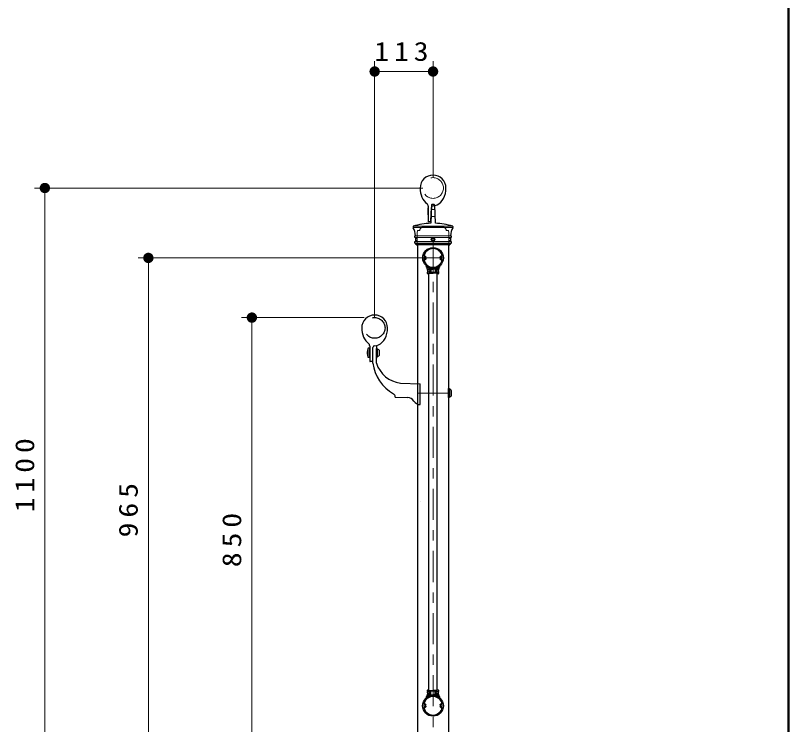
# Model space of a CAD drawing. Units: millimetres on the paper, scale 1:20. Extents: x -365 to 0, y 0 to 257.
# Drawn here: x -74.7 to 0, y 93.3 to 161.7 of the extents above; entities that cross this region are included whole.
import ezdxf

# ---------------------------------------------------------------- set-up
doc = ezdxf.new("R2010")
doc.units = ezdxf.units.MM
doc.linetypes.add('USER1', pattern=[4.5, 2.5, -2])
doc.linetypes.add('USER2', pattern=[6, 3, -1, 1, -1])
doc.layers.add('LY_1', color=7, linetype='Continuous', lineweight=25)
doc.layers.add('LY_3', color=7, linetype='Continuous', lineweight=13)
doc.styles.add('ＭＳ ゴシック', font='')
doc.styles.get('ＭＳ ゴシック').set_extended_font_data('MS Gothic')

# ---------------------------------------------------------------- blocks, each defined once
blk = doc.blocks.new('filled_dot')
at = {"color": 0, "linetype": 'Continuous', "lineweight": -2, "const_width": 1.25}
blk.add_lwpolyline([(-0.625, 0, 1), (0.625, 0, 1)], format="xyb", close=True, dxfattribs=at)

msp = doc.modelspace()

# ---------------------------------------------------------------- linework, layer by layer
at = {"layer": 'LY_1', "lineweight": 13}
for p, q in [((-39.986, 132.571), (-39.986, 157.334)), ((-34.344, 146.084), (-34.344, 157.334)), ((-39.986, 156.334), (-34.344, 156.334)), ((-35.344, 145.084), (-72.848, 145.084)), ((-71.848, 90.084), (-71.848, 145.084)), ((-35.348, 138.334), (-62.848, 138.334)), ((-61.848, 90.084), (-61.848, 138.334)), ((-40.986, 132.571), (-52.848, 132.571)), ((-51.848, 90.084), (-51.848, 132.571)), ((-40.702, 129.046), (-40.702, 129.296)), ((-40.611, 128.725), (-40.611, 129.618)), ((-40.711, 129.171), (-40.702, 129.171))]:
    msp.add_line(p, q, dxfattribs=at)
at = {"layer": 'LY_1', "color": 4}
for p, q in [((-34.504, 143.435), (-34.549, 141.704)), ((-34.243, 143.484), (-34.454, 143.484)), ((-34.193, 143.435), (-34.148, 141.704)), ((-36.273, 141.366), (-36.273, 141.266)), ((-32.423, 141.366), (-32.423, 141.266)), ((-36.073, 140.459), (-36.048, 140.473)), ((-32.623, 140.459), (-32.648, 140.473)), ((-36.073, 140.309), (-36.048, 140.295)), ((-36.073, 139.909), (-36.048, 139.923)), ((-36.073, 139.759), (-36.073, 139.706)), ((-36.048, 140.295), (-36.048, 139.923)), ((-32.623, 140.309), (-32.648, 140.295)), ((-32.648, 140.295), (-32.648, 139.923)), ((-32.623, 139.909), (-32.648, 139.923)), ((-32.623, 139.759), (-32.623, 139.706)), ((-35.861, 139.584), (-35.861, 67.584)), ((-32.836, 139.584), (-32.836, 67.584)), ((-35.07, 138.38), (-35.005, 138.418)), ((-35.07, 138.29), (-35.005, 138.253)), ((-33.626, 138.38), (-33.691, 138.418)), ((-33.626, 138.29), (-33.691, 138.253)), ((-35.072, 95.13), (-35.007, 95.168)), ((-35.072, 95.04), (-35.007, 95.003)), ((-33.628, 95.13), (-33.693, 95.168)), ((-33.628, 95.04), (-33.693, 95.003))]:
    msp.add_line(p, q, dxfattribs=at)
at = {"layer": 'LY_1'}
for p, q in [((-34.819, 143.338), (-34.819, 141.884)), ((-34.819, 142.484), (-34.819, 143.184)), ((-34.544, 141.883), (-34.51, 143.201)), ((-34.353, 143.371), (-34.344, 143.371)), ((-34.594, 141.834), (-34.769, 141.834)), ((-40.461, 129.621), (-40.611, 129.618)), ((-40.461, 129.825), (-40.461, 128.371)), ((-40.461, 128.721), (-40.461, 129.621)), ((-40.161, 128.171), (-40.161, 129.684)), ((-39.811, 129.876), (-39.811, 128.643)), ((-39.811, 128.171), (-39.811, 129.596)), ((-39.811, 129.596), (-39.731, 129.596)), ((-39.731, 129.596), (-39.731, 128.746)), ((-39.731, 128.821), (-39.731, 129.521)), ((-39.711, 129.521), (-39.731, 129.521)), ((-39.511, 129.021), (-39.511, 129.321)), ((-40.461, 128.721), (-40.611, 128.725)), ((-39.731, 128.746), (-39.811, 128.746)), ((-39.711, 128.821), (-39.731, 128.821)), ((-40.211, 128.321), (-40.411, 128.321)), ((-37.502, 126.245), (-35.575, 126.171)), ((-35.575, 124.171), (-35.575, 126.171)), ((-32.848, 124.859), (-32.848, 125.709)), ((-32.848, 125.709), (-32.768, 125.709)), ((-32.768, 125.709), (-32.768, 124.859)), ((-32.768, 125.669), (-32.768, 124.899)), ((-32.768, 124.934), (-32.768, 125.634)), ((-32.748, 125.634), (-32.768, 125.634)), ((-38.004, 124.901), (-38.004, 124.944)), ((-38.004, 124.901), (-36.808, 124.855)), ((-32.768, 124.859), (-32.848, 124.859)), ((-32.748, 124.934), (-32.768, 124.934)), ((-32.548, 125.134), (-32.548, 125.434)), ((-35.578, 124.171), (-35.575, 124.171)), ((-35.578, 114.821), (-35.575, 114.821))]:
    msp.add_line(p, q, dxfattribs=at)
at = {"layer": 'LY_1', "color": 4, "linetype": 'USER1', "lineweight": 13}
for p, q in [((-34.514, 143.021), (-34.182, 143.021)), ((-34.532, 142.346), (-34.164, 142.346)), ((-35.273, 141.317), (-34.348, 141.317)), ((-33.423, 141.317), (-34.348, 141.317)), ((-35.836, 140.967), (-35.873, 140.767)), ((-35.873, 140.767), (-35.873, 139.599)), ((-35.836, 140.967), (-35.67, 140.967)), ((-33.026, 140.967), (-32.861, 140.967)), ((-32.861, 140.967), (-32.823, 140.767)), ((-32.823, 140.767), (-32.823, 139.599)), ((-36.048, 140.271), (-35.948, 140.209)), ((-36.048, 139.946), (-35.948, 140.009)), ((-35.948, 140.209), (-35.873, 140.209)), ((-35.948, 140.009), (-35.873, 140.009)), ((-32.748, 140.209), (-32.823, 140.209)), ((-32.748, 140.009), (-32.823, 140.009)), ((-32.648, 140.271), (-32.748, 140.209)), ((-32.648, 139.946), (-32.748, 140.009)), ((-35.873, 139.599), (-35.888, 139.584)), ((-32.823, 139.599), (-32.808, 139.584))]:
    msp.add_line(p, q, dxfattribs=at)
at = {"layer": 'LY_1', "color": 120, "lineweight": 13}
for p, q in [((-36.206, 141.384), (-34.348, 141.384)), ((-36.206, 141.259), (-34.348, 141.259)), ((-32.491, 141.384), (-34.348, 141.384)), ((-32.491, 141.259), (-34.348, 141.259)), ((-32.648, 140.473), (-36.048, 140.473)), ((-32.648, 140.295), (-36.048, 140.295)), ((-32.648, 139.923), (-36.048, 139.923)), ((-34.348, 139.684), (-36.025, 139.684)), ((-34.348, 139.684), (-32.672, 139.684))]:
    msp.add_line(p, q, dxfattribs=at)
at = {"layer": 'LY_1', "color": 4, "lineweight": 13}
for p, q in [((-32.623, 140.459), (-36.073, 140.459)), ((-36.073, 140.459), (-32.623, 140.459)), ((-32.623, 140.309), (-36.073, 140.309)), ((-32.623, 139.909), (-36.073, 139.909)), ((-32.623, 139.759), (-36.073, 139.759)), ((-36.073, 139.759), (-32.623, 139.759)), ((-32.746, 139.584), (-35.951, 139.584))]:
    msp.add_line(p, q, dxfattribs=at)
at = {"layer": 'LY_1', "linetype": 'USER2', "lineweight": 13}
for p, q in [((-34.348, 140.034), (-34.348, 59.448)), ((-35.348, 138.334), (-33.348, 138.334)), ((-35.848, 125.284), (-32.548, 125.284))]:
    msp.add_line(p, q, dxfattribs=at)
at = {"layer": 'LY_1', "color": 190}
for p, q in [((-34.987, 137.54), (-34.997, 137.514)), ((-33.71, 137.54), (-33.699, 137.514)), ((-34.631, 136.959), (-34.848, 136.959)), ((-34.848, 136.809), (-34.786, 136.809)), ((-34.822, 136.959), (-34.846, 136.959)), ((-33.879, 137.334), (-34.818, 137.334)), ((-34.773, 137.259), (-34.361, 137.259)), ((-34.761, 136.859), (-34.761, 136.834)), ((-34.761, 136.859), (-34.348, 136.859)), ((-34.666, 137.149), (-34.749, 137.149)), ((-34.723, 137.224), (-34.723, 137.174)), ((-34.611, 137.234), (-34.713, 137.234)), ((-34.656, 137.164), (-34.713, 137.164)), ((-34.656, 136.959), (-34.679, 136.959)), ((-34.641, 137.124), (-34.641, 136.974)), ((-34.631, 137.139), (-34.631, 136.959)), ((-34.561, 137.184), (-34.561, 136.934)), ((-34.361, 136.934), (-34.561, 136.934)), ((-34.361, 137.259), (-34.348, 137.271)), ((-34.361, 136.934), (-34.348, 136.921)), ((-34.336, 137.259), (-34.348, 137.271)), ((-34.336, 136.934), (-34.348, 136.921)), ((-33.936, 136.859), (-34.348, 136.859)), ((-33.923, 137.259), (-34.336, 137.259)), ((-34.136, 136.934), (-34.336, 136.934)), ((-34.136, 137.184), (-34.136, 136.934)), ((-34.086, 137.234), (-33.983, 137.234)), ((-34.066, 137.139), (-34.066, 136.959)), ((-34.066, 136.959), (-33.848, 136.959)), ((-34.056, 137.124), (-34.056, 136.974)), ((-34.041, 137.164), (-33.983, 137.164)), ((-34.041, 136.959), (-34.017, 136.959)), ((-34.031, 137.149), (-33.948, 137.149)), ((-33.973, 137.224), (-33.973, 137.174)), ((-33.936, 136.859), (-33.936, 136.834)), ((-33.848, 136.809), (-33.911, 136.809)), ((-33.874, 136.959), (-33.851, 136.959)), ((-34.85, 96.609), (-34.788, 96.609)), ((-34.633, 96.459), (-34.85, 96.459)), ((-34.824, 96.459), (-34.848, 96.459)), ((-34.763, 96.559), (-34.763, 96.584)), ((-34.763, 96.559), (-34.35, 96.559)), ((-34.658, 96.459), (-34.681, 96.459)), ((-34.643, 96.294), (-34.643, 96.444)), ((-34.633, 96.279), (-34.633, 96.459)), ((-34.563, 96.234), (-34.563, 96.484)), ((-34.363, 96.484), (-34.563, 96.484)), ((-34.363, 96.484), (-34.35, 96.496)), ((-33.938, 96.559), (-34.35, 96.559)), ((-34.338, 96.484), (-34.35, 96.496)), ((-34.138, 96.484), (-34.338, 96.484)), ((-34.138, 96.234), (-34.138, 96.484)), ((-34.068, 96.459), (-33.85, 96.459)), ((-34.068, 96.279), (-34.068, 96.459)), ((-34.058, 96.294), (-34.058, 96.444)), ((-34.043, 96.459), (-34.019, 96.459)), ((-33.938, 96.559), (-33.938, 96.584)), ((-33.85, 96.609), (-33.913, 96.609)), ((-33.876, 96.459), (-33.853, 96.459)), ((-34.989, 95.878), (-34.999, 95.904)), ((-33.88, 96.084), (-34.82, 96.084)), ((-34.775, 96.159), (-34.363, 96.159)), ((-34.668, 96.269), (-34.751, 96.269)), ((-34.725, 96.194), (-34.725, 96.244)), ((-34.658, 96.254), (-34.715, 96.254)), ((-34.613, 96.184), (-34.715, 96.184)), ((-34.363, 96.159), (-34.35, 96.146)), ((-34.338, 96.159), (-34.35, 96.146)), ((-33.925, 96.159), (-34.338, 96.159)), ((-34.088, 96.184), (-33.985, 96.184)), ((-34.043, 96.254), (-33.985, 96.254)), ((-34.033, 96.269), (-33.949, 96.269)), ((-33.975, 96.194), (-33.975, 96.244)), ((-33.711, 95.878), (-33.701, 95.904))]:
    msp.add_line(p, q, dxfattribs=at)
at = {"layer": 'LY_1', "color": 70}
for p, q in [((-34.75, 96.559), (-34.75, 136.859)), ((-33.95, 96.559), (-33.95, 136.859))]:
    msp.add_line(p, q, dxfattribs=at)
at = {"layer": 'LY_1', "color": 190, "linetype": 'USER1', "lineweight": 13}
for p, q in [((-34.511, 137.259), (-34.461, 137.309)), ((-34.511, 136.934), (-34.511, 136.859)), ((-34.461, 137.309), (-34.461, 137.334)), ((-34.236, 137.334), (-34.236, 137.309)), ((-34.186, 137.259), (-34.236, 137.309)), ((-34.186, 136.934), (-34.186, 136.859)), ((-34.513, 96.484), (-34.513, 96.559)), ((-34.188, 96.484), (-34.188, 96.559)), ((-34.513, 96.159), (-34.463, 96.109)), ((-34.463, 96.109), (-34.463, 96.084)), ((-34.188, 96.159), (-34.238, 96.109)), ((-34.238, 96.084), (-34.238, 96.109))]:
    msp.add_line(p, q, dxfattribs=at)
at = {"layer": 'LY_1'}
for points in [[(-35.594, 145.084), (-35.583, 144.855), (-35.55, 144.63), (-35.494, 144.413), (-35.418, 144.208), (-35.323, 144.019), (-35.21, 143.849), (-35.082, 143.701), (-34.94, 143.579)], [(-34.336, 143.371), (-34.142, 143.394), (-33.952, 143.458), (-33.772, 143.561), (-33.606, 143.702), (-33.458, 143.877), (-33.331, 144.081), (-33.229, 144.309), (-33.155, 144.557), (-33.11, 144.817), (-33.094, 145.084)], [(-41.236, 131.571), (-41.225, 131.342), (-41.191, 131.117), (-41.136, 130.9), (-41.06, 130.696), (-40.965, 130.506), (-40.852, 130.337), (-40.724, 130.189), (-40.582, 130.066)], [(-39.986, 129.859), (-39.79, 129.88), (-39.6, 129.943), (-39.419, 130.045), (-39.251, 130.186), (-39.102, 130.36), (-38.975, 130.565), (-38.872, 130.794), (-38.797, 131.042), (-38.751, 131.304), (-38.736, 131.571)]]:
    msp.add_lwpolyline(points, dxfattribs=at)
at = {"layer": 'LY_1', "linetype": 'USER1', "lineweight": 13}
msp.add_circle((-34.344, 145.084), 1, dxfattribs=at)
at = {"layer": 'LY_1', "color": 4}
for centre, radius in [((-34.348, 140.109), 0.163), ((-34.348, 140.109), 0.113), ((-34.346, 138.334), 1), ((-34.348, 95.084), 1)]:
    msp.add_circle(centre, radius, dxfattribs=at)
at = {"layer": 'LY_1', "linetype": 'USER1'}
msp.add_circle((-39.986, 131.571), 1, dxfattribs=at)
at = {"layer": 'LY_1'}
for centre, radius, start, end in [((-34.344, 145.084), 1.25, 0, 180), ((-35.119, 143.338), 0.3, 0, 53.37802), ((-34.335, 143.196), 0.175, 90.50319, 178.5), ((-34.769, 141.884), 0.05, 180, 270), ((-34.594, 141.884), 0.05, 270, 358.5), ((-39.986, 131.571), 1.25, 0, 180), ((-40.761, 129.825), 0.3, 0, 53.37802), ((-39.666, 129.171), 1.045, 154.72879, 205.27121), ((-39.986, 129.684), 0.175, 93, 180), ((-39.711, 129.321), 0.2, 0, 90), ((-39.711, 129.021), 0.2, 270, 0), ((-40.411, 128.371), 0.05, 180, 270), ((-40.211, 128.371), 0.05, 270, 0), ((-36.195, 128.691), 4, 187.45879, 240.66396), ((-37.181, 128.976), 2.75, 197.01523, 263.29478), ((-32.748, 125.434), 0.2, 0, 90), ((-38.304, 124.944), 0.3, 0, 60.1063), ((-36.836, 124.106), 0.75, 32.95359, 87.81581), ((-32.748, 125.134), 0.2, 270, 0), ((-35.578, 124.921), 0.75, 212.95359, 270)]:
    msp.add_arc(centre, radius, start, end, dxfattribs=at)
at = {"layer": 'LY_1', "color": 4}
for centre, radius, start, end in [((-34.454, 143.434), 0.05, 90, 178.5), ((-34.243, 143.434), 0.05, 1.5, 90), ((-36.248, 141.366), 0.025, 107.54997, 180), ((-36.248, 141.266), 0.025, 180, 211.69234), ((-37.532, 140.473), 1.484, 0, 31.69234), ((-34.348, 135.358), 6.326, 92.03608, 107.54997), ((-34.574, 141.705), 0.025, 272.03608, 358.5), ((-34.123, 141.705), 0.025, 181.5, 267.96392), ((-34.348, 135.358), 6.326, 72.45003, 87.96392), ((-31.164, 140.473), 1.484, 148.30766, 180), ((-32.448, 141.366), 0.025, 0, 72.45003), ((-32.448, 141.266), 0.025, 328.30766, 0), ((-36.073, 140.384), 0.075, 90, 270), ((-32.623, 140.384), 0.075, 270, 90), ((-36.073, 139.834), 0.075, 90, 270), ((-36.048, 139.706), 0.025, 180, 258.46304), ((-36.073, 139.584), 0.1, 11.53696, 78.46304), ((-32.623, 139.584), 0.1, 101.53696, 168.46304), ((-32.648, 139.706), 0.025, 281.53696, 0), ((-32.623, 139.834), 0.075, 270, 90), ((-35.951, 139.609), 0.025, 191.53696, 270), ((-34.346, 138.334), 0.9, 10.86986, 169.0189), ((-32.746, 139.609), 0.025, 270, 348.46304), ((-35.148, 138.335), 0.09, 30.00001, 330.0001), ((-35.216, 138.169), 0.015, 67.96065, 190.76905), ((-35.215, 138.503), 0.015, 169.0189, 291.8273), ((-35.148, 138.335), 0.165, 247.96065, 330.00005), ((-35.148, 138.335), 0.165, 30, 111.8273), ((-33.548, 138.335), 0.165, 66.77094, 150), ((-33.548, 138.335), 0.165, 209.99995, 293.44211), ((-33.548, 138.335), 0.09, 209.9999, 149.99999), ((-33.477, 138.501), 0.015, 246.77094, 10.86986), ((-33.477, 138.17), 0.015, 349.34319, 113.44211), ((-34.346, 138.334), 0.9, 190.76905, 349.34319), ((-34.348, 95.084), 0.9, 10.86986, 169.0189), ((-35.15, 95.085), 0.09, 30.00001, 330.0001), ((-35.218, 94.919), 0.015, 67.96065, 190.76905), ((-35.217, 95.253), 0.015, 169.0189, 291.8273), ((-34.348, 95.084), 0.9, 190.76905, 349.34319), ((-35.15, 95.085), 0.165, 247.96065, 330.00005), ((-35.15, 95.085), 0.165, 30, 111.8273), ((-33.55, 95.085), 0.165, 66.77094, 150), ((-33.55, 95.085), 0.165, 209.99995, 293.44211), ((-33.55, 95.085), 0.09, 209.9999, 149.99999), ((-33.479, 95.251), 0.015, 246.77094, 10.86986), ((-33.479, 94.92), 0.015, 349.34319, 113.44211)]:
    msp.add_arc(centre, radius, start, end, dxfattribs=at)
at = {"layer": 'LY_1', "color": 4, "linetype": 'USER1', "lineweight": 13}
for centre, radius, start, end in [((-35.273, 140.967), 0.35, 90, 172.81924), ((-33.423, 140.967), 0.35, 7.18076, 90), ((-35.67, 141.017), 0.05, 270, 352.81924), ((-33.026, 141.017), 0.05, 187.18076, 270)]:
    msp.add_arc(centre, radius, start, end, dxfattribs=at)
at = {"layer": 'LY_1', "color": 190}
for centre, radius, start, end in [((-34.983, 137.508), 0.015, 158.30385, 208.11856), ((-36.011, 136.959), 1.15, 21.37941, 28.11856), ((-34.973, 137.534), 0.015, 52.01551, 158.30385), ((-34.348, 138.334), 1, 232.01551, 236.77542), ((-34.904, 137.485), 0.015, 25.42471, 56.77542), ((-36.011, 136.959), 1.24, 18.10486, 25.42471), ((-32.686, 136.959), 1.24, 154.57529, 161.89515), ((-33.792, 137.485), 0.015, 123.22458, 154.57529), ((-34.348, 138.334), 1, 303.22458, 307.98449), ((-32.686, 136.959), 1.15, 151.88144, 158.62059), ((-33.724, 137.534), 0.015, 21.69615, 127.98449), ((-33.713, 137.508), 0.015, 331.88144, 21.69615), ((-34.926, 137.384), 0.015, 201.37941, 234.56159), ((-34.976, 137.314), 0.0708, 343.27762, 54.56159), ((-34.829, 136.884), 0.0813, 126.8699, 233.1301), ((-34.893, 137.289), 0.015, 163.27761, 229.64199), ((-34.949, 137.224), 0.0708, 338.35801, 49.64199), ((-34.869, 137.192), 0.015, 158.35801, 224.72239), ((-34.93, 137.132), 0.0708, 333.43841, 44.72239), ((-34.848, 136.909), 0.05, 90, 126.8699), ((-34.848, 136.859), 0.05, 233.1301, 270), ((-34.854, 137.093), 0.015, 153.43841, 186.62059), ((-36.011, 136.959), 1.15, 0.73773, 6.62059), ((-34.846, 136.974), 0.015, 180.73773, 270), ((-34.818, 137.349), 0.015, 198.10485, 270), ((-34.822, 136.974), 0.015, 270, 339.99481), ((-34.751, 136.948), 0.061, 20.00519, 159.99481), ((-34.773, 137.244), 0.015, 90, 192.96815), ((-36.011, 136.959), 1.255, 9.66974, 12.96815), ((-34.786, 136.834), 0.025, 270, 0), ((-34.749, 137.174), 0.025, 189.66974, 270), ((-34.713, 137.224), 0.01, 90, 180), ((-34.713, 137.174), 0.01, 180, 270), ((-34.679, 136.974), 0.015, 200.00519, 270), ((-34.666, 137.124), 0.025, 0, 90), ((-34.656, 137.139), 0.025, 0, 90), ((-34.656, 136.974), 0.015, 270, 0), ((-34.611, 137.184), 0.05, 0, 90), ((-34.086, 137.184), 0.05, 90, 180), ((-34.041, 137.139), 0.025, 90, 180), ((-34.031, 137.124), 0.025, 90, 180), ((-34.041, 136.974), 0.015, 180, 270), ((-34.017, 136.974), 0.015, 270, 339.99481), ((-33.946, 136.948), 0.061, 20.00519, 159.99481), ((-33.983, 137.224), 0.01, 0, 90), ((-33.983, 137.174), 0.01, 270, 0), ((-33.948, 137.174), 0.025, 270, 350.33026), ((-33.911, 136.834), 0.025, 180, 270), ((-33.923, 137.244), 0.015, 347.03185, 90), ((-32.686, 136.959), 1.255, 167.03185, 170.33026), ((-33.874, 136.974), 0.015, 200.00519, 270), ((-33.879, 137.349), 0.015, 270, 341.89515), ((-33.851, 136.974), 0.015, 270, 359.26227), ((-33.848, 136.909), 0.05, 53.1301, 90), ((-33.848, 136.859), 0.05, 270, 306.8699), ((-33.766, 137.132), 0.0708, 135.27761, 206.56159), ((-32.686, 136.959), 1.15, 173.37941, 179.26227), ((-33.843, 137.093), 0.015, 353.37941, 26.56159), ((-33.747, 137.224), 0.0708, 130.35801, 201.64199), ((-33.867, 136.884), 0.0813, 306.8699, 53.1301), ((-33.827, 137.192), 0.015, 315.27762, 21.64199), ((-33.803, 137.289), 0.015, 310.35801, 16.72238), ((-33.721, 137.314), 0.0708, 125.43841, 196.72239), ((-33.771, 137.384), 0.015, 305.43841, 338.62059), ((-34.831, 96.534), 0.0813, 126.8699, 233.1301), ((-34.85, 96.559), 0.05, 90, 126.8699), ((-34.85, 96.509), 0.05, 233.1301, 270), ((-36.013, 96.459), 1.15, 353.37941, 359.26227), ((-34.848, 96.444), 0.015, 90, 179.26227), ((-34.824, 96.444), 0.015, 20.00519, 90), ((-34.753, 96.47), 0.061, 200.00519, 339.99481), ((-34.788, 96.584), 0.025, 0, 90), ((-34.681, 96.444), 0.015, 90, 159.99481), ((-34.658, 96.444), 0.015, 0, 90), ((-34.043, 96.444), 0.015, 90, 180), ((-34.019, 96.444), 0.015, 20.00519, 90), ((-33.948, 96.47), 0.061, 200.00519, 339.99481), ((-33.913, 96.584), 0.025, 90, 180), ((-33.876, 96.444), 0.015, 90, 159.99481), ((-33.853, 96.444), 0.015, 0.73773, 90), ((-33.85, 96.559), 0.05, 53.1301, 90), ((-33.85, 96.509), 0.05, 270, 306.8699), ((-32.688, 96.459), 1.15, 180.73773, 186.62059), ((-33.869, 96.534), 0.0813, 306.8699, 53.1301), ((-34.985, 95.91), 0.015, 151.88144, 201.69615), ((-36.013, 96.459), 1.15, 331.88144, 338.62059), ((-34.975, 95.884), 0.015, 201.69615, 307.98449), ((-34.35, 95.084), 1, 123.22458, 127.98449), ((-34.928, 96.034), 0.015, 125.43841, 158.62059), ((-34.978, 96.104), 0.0708, 305.43841, 16.72238), ((-34.895, 96.129), 0.015, 130.35801, 196.72239), ((-34.951, 96.194), 0.0708, 310.35801, 21.64199), ((-34.906, 95.933), 0.015, 303.22458, 334.57529), ((-36.013, 96.459), 1.24, 334.57529, 341.89515), ((-34.871, 96.226), 0.015, 135.27761, 201.64199), ((-34.932, 96.286), 0.0708, 315.27762, 26.56159), ((-34.855, 96.325), 0.015, 173.37941, 206.56159), ((-34.82, 96.069), 0.015, 90, 161.89515), ((-36.013, 96.459), 1.255, 347.03185, 350.33026), ((-34.775, 96.174), 0.015, 167.03185, 270), ((-34.751, 96.244), 0.025, 90, 170.33026), ((-34.715, 96.244), 0.01, 90, 180), ((-34.715, 96.194), 0.01, 180, 270), ((-34.668, 96.294), 0.025, 270, 0), ((-34.658, 96.279), 0.025, 270, 0), ((-34.613, 96.234), 0.05, 270, 0), ((-34.088, 96.234), 0.05, 180, 270), ((-34.043, 96.279), 0.025, 180, 270), ((-34.033, 96.294), 0.025, 180, 270), ((-33.985, 96.244), 0.01, 0, 90), ((-33.985, 96.194), 0.01, 270, 0), ((-33.949, 96.244), 0.025, 9.66974, 90), ((-32.688, 96.459), 1.255, 189.66974, 192.96815), ((-33.925, 96.174), 0.015, 270, 12.96815), ((-33.88, 96.069), 0.015, 18.10486, 90), ((-32.688, 96.459), 1.24, 198.10485, 205.42471), ((-33.768, 96.286), 0.0708, 153.43841, 224.72239), ((-33.845, 96.325), 0.015, 333.43841, 6.62059), ((-33.749, 96.194), 0.0708, 158.35801, 229.64199), ((-33.829, 96.226), 0.015, 338.35801, 44.72238), ((-33.794, 95.933), 0.015, 205.42471, 236.77542), ((-34.35, 95.084), 1, 52.01551, 56.77542), ((-33.805, 96.129), 0.015, 343.27762, 49.64199), ((-33.723, 96.104), 0.0708, 163.27761, 234.56159), ((-33.772, 96.034), 0.015, 21.37941, 54.56159), ((-32.688, 96.459), 1.15, 201.37941, 208.11856), ((-33.725, 95.884), 0.015, 232.01551, 338.30385), ((-33.715, 95.91), 0.015, 338.30385, 28.11856)]:
    msp.add_arc(centre, radius, start, end, dxfattribs=at)
at = {"layer": 'LY_3', "lineweight": 50}
msp.add_line((0, 0), (0, 257), dxfattribs=at)

# ---------------------------------------------------------------- block references
at = {"layer": 'LY_1', "lineweight": 13, "xscale": 0.4, "yscale": 0.4}
msp.add_blockref('filled_dot', (-39.986, 156.334), dxfattribs=at)
for p, rotation in [((-34.344, 156.334), 180), ((-71.848, 145.084), 270), ((-61.848, 138.334), 270), ((-51.848, 132.571), 270)]:
    msp.add_blockref('filled_dot', p, dxfattribs=dict(at, rotation=rotation))

# ---------------------------------------------------------------- texts
at = {"layer": 'LY_1', "insert": (-37.165, 157.334), "char_height": 1.833, "attachment_point": 8, "style": 'ＭＳ ゴシック'}
msp.add_mtext('\\T1.33;\\W1.15;113', dxfattribs=at)
at = {"layer": 'LY_1', "char_height": 1.833, "attachment_point": 8, "rotation": 90, "style": 'ＭＳ ゴシック'}
for s, insert in [('\\T1.33;\\W1.15;1100', (-72.848, 117.584)), ('\\T1.33;\\W1.15;965', (-62.848, 114.209)), ('\\T1.33;\\W1.15;850', (-52.848, 111.328))]:
    msp.add_mtext(s, dxfattribs=dict(at, insert=insert))

doc.saveas('drawing.dxf')
